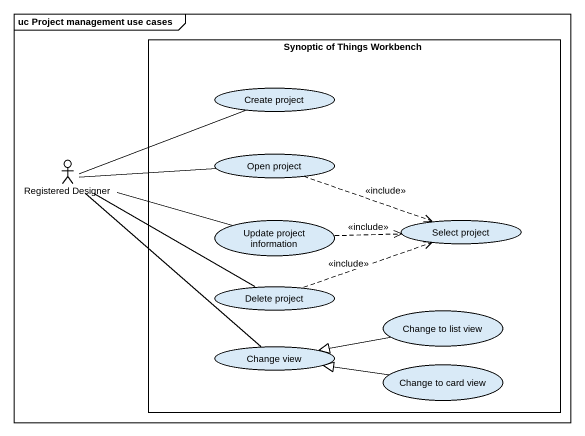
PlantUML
@startuml
mainframe uc Project management use cases
rectangle "Synoptic of Things Workbench" as Synoptic_of_Things_Workbench {
  usecase "Create project" as Create_project
  usecase "Open project" as Open_project
  usecase "Update project information" as Update_project_information
  usecase "Select project" as Select_project
  usecase "Delete project" as Delete_project
  usecase "Change to list view" as Change_to_list_view
  usecase "Change view" as Change_view
  usecase "Change to card view" as Change_to_card_view
}
actor "Registered Designer" as Registered_Designer
Registered_Designer -right- Create_project
Registered_Designer -right- Open_project
Registered_Designer -right- Update_project_information
Registered_Designer -right- Delete_project
Registered_Designer -- Change_view
Open_project .right.> Select_project : <<include>>
Update_project_information .right.> Select_project : <<include>>
Delete_project .right.> Select_project : <<include>>
Change_to_list_view -left-|> Change_view
Change_to_card_view -left-|> Change_view
@enduml
